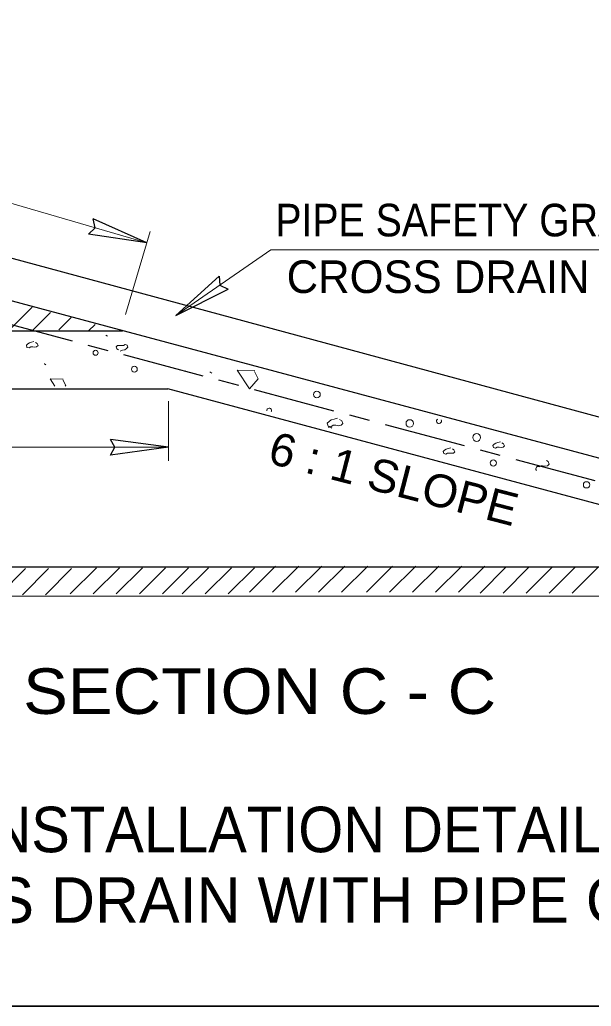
# Model space of a CAD drawing. Extents: x -1291 to -38, y -357 to 186.
# Drawn here: x -1083.6 to -1062.69, y -252.98 to -216.87 of the extents above; entities that cross this region are included whole.
import ezdxf

# ---------------------------------------------------------------- set-up
doc = ezdxf.new("R2010")
doc.units = 0
doc.header["$LTSCALE"] = 0.5
doc.linetypes.add('LONG_DASH_SHORT_DASH', pattern=[9.9, 6, -1.2, 1.5, -1.2])
for name, color, linetype, lineweight in [('1', 7, 'Continuous', 25), ('14', 7, 'Continuous', 35), ('15', 7, 'Continuous', 13)]:
    doc.layers.add(name, color=color, linetype=linetype, lineweight=lineweight)

msp = doc.modelspace()

# ---------------------------------------------------------------- linework, layer by layer
at = {"layer": '1', "lineweight": 13}
for p, q in [((-1091.9718, -221.2272), (-1078.9496, -225.0386)), ((-1079.7266, -227.6617), (-1078.8244, -224.6162)), ((-1084.0108, -228.2505), (-1083.1432, -227.3827)), ((-1083.1392, -228.2505), (-1082.4664, -227.5779)), ((-1082.168, -228.2138), (-1081.7179, -227.7636)), ((-1081.0789, -228.2597), (-1080.8422, -228.0226)), ((-1077.5157, -229.7035), (-1077.5177, -229.702)), ((-1078.1516, -233.0115), (-1078.1516, -230.8287)), ((-1099.9312, -232.5187), (-1078.1516, -232.5187)), ((-1075.1936, -237.8262), (-1074.2338, -236.8662)), ((-1074.3503, -237.8262), (-1073.3902, -236.8662)), ((-1073.5062, -237.8262), (-1072.5465, -236.8662)), ((-1072.6627, -237.8262), (-1071.7028, -236.8662)), ((-1071.8189, -237.8262), (-1070.8587, -236.8662)), ((-1070.914, -237.8262), (-1069.954, -236.8662)), ((-1070.0707, -237.8262), (-1069.1106, -236.8662)), ((-1069.2267, -237.8262), (-1068.2666, -236.8662)), ((-1068.3829, -237.8262), (-1067.4232, -236.8662)), ((-1067.5393, -237.8262), (-1066.5793, -236.8662)), ((-1084.3434, -237.9187), (-1083.3834, -236.9586)), ((-1083.4995, -237.9187), (-1082.5402, -236.9586)), ((-1082.6561, -237.9187), (-1081.6963, -236.9586)), ((-1081.7509, -237.8877), (-1080.7914, -236.9282)), ((-1080.9074, -237.8877), (-1079.9475, -236.9282)), ((-1080.0638, -237.8877), (-1079.1041, -236.9282)), ((-1079.2203, -237.8877), (-1078.2605, -236.9282)), ((-1078.3766, -237.8877), (-1077.4168, -236.9282)), ((-1077.6562, -237.8877), (-1076.6966, -236.9282)), ((-1076.8128, -237.8877), (-1075.8531, -236.9282)), ((-1075.9693, -237.8877), (-1075.0093, -236.9282)), ((-1066.7577, -237.857), (-1065.7982, -236.8978)), ((-1065.9144, -237.857), (-1064.9545, -236.8978)), ((-1065.0705, -237.857), (-1064.1108, -236.8978)), ((-1064.2271, -237.857), (-1063.2673, -236.8978)), ((-1063.3832, -237.857), (-1062.4231, -236.8978)), ((-1105.2008, -237.9622), (-1047.5248, -237.9622))]:
    msp.add_line(p, q, dxfattribs=at)
at = {"layer": '1', "linetype": 'LONG_DASH_SHORT_DASH'}
msp.add_line((-1098.9247, -224.0105), (-1048.078, -237.604), dxfattribs=at)
at = {"layer": '1'}
for p, q in [((-1078.9496, -225.0386), (-1080.9105, -224.1599)), ((-1078.9496, -225.0386), (-1081.0747, -224.7213)), ((-1077.8911, -227.6981), (-1076.3057, -226.2476)), ((-1077.8911, -227.6981), (-1075.9733, -226.7289)), ((-1105.2008, -228.2536), (-1079.8322, -228.2536)), ((-1078.1516, -232.5187), (-1080.2803, -232.2262)), ((-1078.1516, -232.5187), (-1080.2803, -232.8112)), ((-1105.2008, -236.8882), (-1047.5161, -236.8882))]:
    msp.add_line(p, q, dxfattribs=at)
for points in [[(-1081.0747, -224.7213), (-1080.8338, -224.484), (-1080.9105, -224.1599)], [(-1076.3057, -226.2476), (-1076.2733, -226.5843), (-1075.9733, -226.7289)], [(-1080.2803, -232.8112), (-1080.1157, -232.5157), (-1080.2803, -232.2262)]]:
    msp.add_lwpolyline(points, dxfattribs=at)
at = {"layer": '1', "lineweight": 13}
for points in [[(-1077.8911, -227.6981), (-1074.4114, -225.2946), (-1054.7762, -225.2946)], [(-1080.4419, -228.4128), (-1080.3838, -228.4472), (-1080.3811, -228.4466)], [(-1083.0757, -228.6451), (-1083.164, -228.6749), (-1083.2432, -228.6945), (-1083.3023, -228.7339), (-1083.3522, -228.7831), (-1083.3319, -228.862), (-1083.2532, -228.8821), (-1083.1941, -228.8425), (-1083.1148, -228.8425), (-1083.0459, -228.8522), (-1082.9769, -228.8425), (-1082.9273, -228.7933), (-1082.9571, -228.7237), (-1083.0163, -228.6846)], [(-1079.9212, -228.9932), (-1079.8329, -228.964), (-1079.7537, -228.9442), (-1079.6943, -228.9047), (-1079.6452, -228.8554), (-1079.6649, -228.7764), (-1079.7435, -228.7568), (-1079.8029, -228.7962), (-1079.8814, -228.7962), (-1079.951, -228.786), (-1080.02, -228.7962), (-1080.0692, -228.8454), (-1080.0396, -228.9146), (-1079.9803, -228.9537)], [(-1082.6367, -229.4982), (-1082.6947, -229.4632), (-1082.6973, -229.4636)], [(-1082.0044, -230.0242), (-1082.4878, -230.0141), (-1082.3149, -230.2789)], [(-1076.5628, -229.8009), (-1076.6408, -229.7551), (-1076.644, -229.7555)], [(-1074.994, -229.7047), (-1075.6391, -229.6915), (-1075.1912, -230.3758), (-1074.8758, -230.0077), (-1075.0071, -229.7441)], [(-1081.9392, -230.2789), (-1081.9154, -230.251), (-1082.0142, -230.0534)], [(-1071.975, -231.4497), (-1072.0933, -231.4889), (-1072.1983, -231.5153), (-1072.2777, -231.5682), (-1072.3433, -231.6337), (-1072.3169, -231.739), (-1072.2117, -231.7654), (-1072.1327, -231.7127), (-1072.0277, -231.7127), (-1071.9351, -231.7262), (-1071.8432, -231.7127), (-1071.7772, -231.6471), (-1071.8166, -231.5546), (-1071.8957, -231.502)], [(-1072.3015, -231.7873), (-1072.2811, -231.7675), (-1072.1889, -231.8067), (-1072.1802, -231.82)], [(-1067.8288, -232.5317), (-1067.9175, -232.5614), (-1067.9966, -232.5806), (-1068.056, -232.62), (-1068.1049, -232.6697), (-1068.0852, -232.7487), (-1068.0062, -232.7685), (-1067.9472, -232.7289), (-1067.8682, -232.7289), (-1067.7989, -232.7382), (-1067.7299, -232.7289), (-1067.6806, -232.6791), (-1067.7105, -232.6102), (-1067.7697, -232.5708)], [(-1066.014, -232.3135), (-1066.1026, -232.3431), (-1066.1816, -232.3624), (-1066.241, -232.4019), (-1066.2901, -232.4516), (-1066.2703, -232.5302), (-1066.1912, -232.5503), (-1066.1323, -232.511), (-1066.0532, -232.511), (-1065.9842, -232.5203), (-1065.9153, -232.511), (-1065.8657, -232.4613), (-1065.8954, -232.3922), (-1065.9546, -232.3531)], [(-1064.5321, -233.1977), (-1064.4761, -233.1977), (-1064.3837, -233.2107), (-1064.2922, -233.1977), (-1064.2262, -233.1318), (-1064.2658, -233.0398), (-1064.3307, -232.9963)]]:
    msp.add_lwpolyline(points, dxfattribs=at)
for centre, radius in [((-1080.8191, -229.0587), 0.0923), ((-1079.4013, -229.6606), 0.107), ((-1072.7238, -230.5852), 0.1231), ((-1069.3268, -231.6453), 0.1378), ((-1066.8823, -232.1579), 0.1427), ((-1066.2727, -233.0923), 0.1149), ((-1062.8605, -233.8914), 0.1149)]:
    msp.add_circle(centre, radius, dxfattribs=at)
for centre, start, end in [((-1074.4729, -231.1774), 328.41228, 181.49121), ((-1068.2578, -231.5583), 121.80097, 28.13606), ((-1064.6273, -233.3049), 50.35922, 219.64078)]:
    msp.add_arc(centre, 0.0894, start, end, dxfattribs=at)
at = {"layer": '14'}
msp.add_lwpolyline([(-1032.5824, -184.4104), (-1032.5824, -252.9788), (-1112.3291, -252.9788)], dxfattribs=at)
at = {"layer": '15', "lineweight": 25}
for p, q in [((-1046.871, -235.6213), (-1094.4183, -222.7486)), ((-1047.5248, -236.9115), (-1099.9094, -222.8732)), ((-1099.9094, -230.3833), (-1078.1759, -230.3833)), ((-1053.8473, -236.9029), (-1078.1759, -230.3833))]:
    msp.add_line(p, q, dxfattribs=at)

# ---------------------------------------------------------------- texts
at = {"layer": '1'}
for s, height, width, p in [('PIPE SAFETY GRATE FOR', 1.193, 0.9, (-1074.2458, -224.7972)), ('SECTION C - C', 1.667, 1.1, (-1083.4702, -242.2771))]:
    msp.add_text(s, height=height, dxfattribs=dict(at, width=width)).set_placement(p)
msp.add_text('CROSS DRAIN OPTION', height=1.193, dxfattribs=at).set_placement((-1073.8317, -226.8697))
at = {"layer": '1', "width": 1.05}
msp.add_text('6 : 1 SLOPE', height=1.193, rotation=345.502, dxfattribs=at).set_placement((-1074.5694, -233.0819))
at = {"layer": '14', "width": 0.95}
msp.add_text('INSTALLATION DETAIL', height=1.667, dxfattribs=at).set_placement((-1085.2932, -247.3408))
at = {"layer": '14'}
msp.add_text('CROSS DRAIN WITH PIPE GRATE', height=1.667, dxfattribs=at).set_placement((-1090.9997, -249.9237))

doc.saveas('drawing.dxf')
